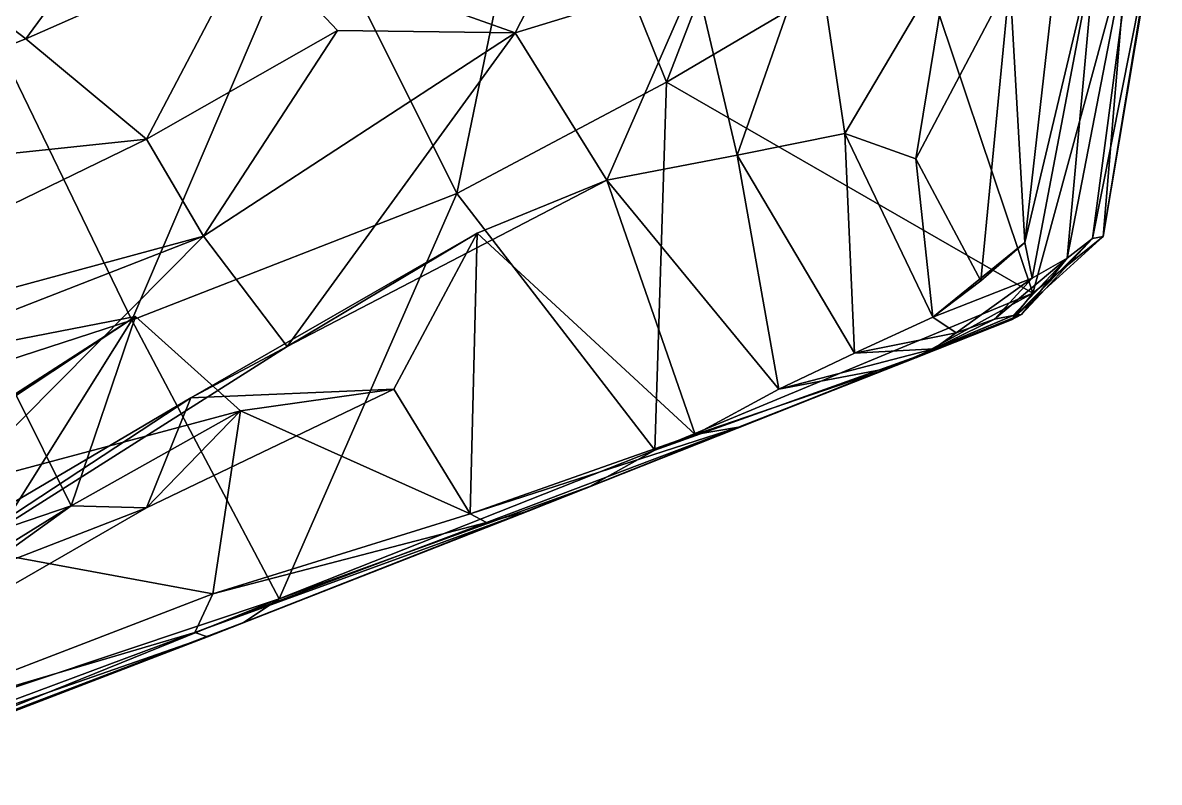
# Model space of a CAD drawing. Extents: x -4.77 to 4.77, y -2.48 to 3.3.
# Drawn here: x 4.2525 to 4.6318, y 1.6525 to 1.9061 of the extents above; entities that cross this region are included whole.
import ezdxf

# ---------------------------------------------------------------- set-up
doc = ezdxf.new("R2010")
doc.units = 0

msp = doc.modelspace()

# ---------------------------------------------------------------- linework, layer by layer
for points in [[(4.32886, 1.93404, -0.39126), (4.463, 1.99252, -0.40556), (4.41687, 1.9028, -0.37235)], [(4.32886, 1.93404, 0.39126), (4.41687, 1.9028, 0.37235), (4.463, 1.99252, 0.40556)], [(4.463, 1.99252, -0.40556), (4.47708, 1.92119, -0.42939), (4.41687, 1.9028, -0.37235)], [(4.463, 1.99252, 0.40556), (4.41687, 1.9028, 0.37235), (4.47708, 1.92119, 0.42939)], [(4.39742, 1.84911, -0.10827), (4.4262, 1.98886, -0.05395), (4.34866, 1.94683, -0.02014)], [(4.39742, 1.84911, 0.10827), (4.34866, 1.94683, 0.02014), (4.4262, 1.98886, 0.05395)], [(4.39742, 1.84911, -0.10827), (4.46742, 1.88625, -0.14648), (4.4262, 1.98886, -0.05395)], [(4.39742, 1.84911, 0.10827), (4.4262, 1.98886, 0.05395), (4.46742, 1.88625, 0.14648)], [(4.4262, 1.98886, -0.05395), (4.46742, 1.88625, -0.14648), (4.50091, 1.97309, -0.12741)], [(4.4262, 1.98886, 0.05395), (4.50091, 1.97309, 0.12741), (4.46742, 1.88625, 0.14648)], [(4.50091, 1.97309, -0.12741), (4.46742, 1.88625, -0.14648), (4.54973, 1.9348, -0.1947)], [(4.50091, 1.97309, 0.12741), (4.54973, 1.9348, 0.1947), (4.46742, 1.88625, 0.14648)], [(4.25361, 1.9008, -0.39102), (4.2249, 1.92264, -0.34088), (4.29838, 1.96195, -0.33812)], [(4.25361, 1.9008, 0.39102), (4.29838, 1.96195, 0.33812), (4.2249, 1.92264, 0.34088)], [(4.25361, 1.9008, -0.39102), (4.29838, 1.96195, -0.33812), (4.32886, 1.93404, -0.39126)], [(4.25361, 1.9008, 0.39102), (4.32886, 1.93404, 0.39126), (4.29838, 1.96195, 0.33812)], [(4.60108, 1.82755, -0.48561), (4.61063, 1.9326, -0.54673), (4.62513, 1.95162, -0.44712)], [(4.60958, 1.83407, -0.4205), (4.60108, 1.82755, -0.48561), (4.62513, 1.95162, -0.44712)], [(4.60108, 1.82755, 0.48561), (4.62513, 1.95162, 0.44712), (4.61063, 1.9326, 0.54673)], [(4.60958, 1.83407, 0.4205), (4.62513, 1.95162, 0.44712), (4.60108, 1.82755, 0.48561)], [(4.60958, 1.83407, -0.4205), (4.62513, 1.95162, -0.44712), (4.63183, 1.94623, -0.35918)], [(4.60958, 1.83407, 0.4205), (4.63183, 1.94623, 0.35918), (4.62513, 1.95162, 0.44712)], [(4.34866, 1.94683, -0.02014), (4.2395, 1.90877, 0.02703), (4.28898, 1.80682, -0.05433)], [(4.34866, 1.94683, 0.02014), (4.28898, 1.80682, 0.05433), (4.2395, 1.90877, -0.02703)], [(4.34866, 1.94683, -0.02014), (4.28898, 1.80682, -0.05433), (4.39742, 1.84911, -0.10827)], [(4.34866, 1.94683, 0.02014), (4.39742, 1.84911, 0.10827), (4.28898, 1.80682, 0.05433)], [(4.61313, 1.83472, -0.35121), (4.60958, 1.83407, -0.4205), (4.63183, 1.94623, -0.35918)], [(4.61313, 1.83472, 0.35121), (4.63183, 1.94623, 0.35918), (4.60958, 1.83407, 0.4205)], [(4.61313, 1.83472, -0.35121), (4.63183, 1.94623, -0.35918), (4.63085, 1.94225, -0.28986)], [(4.61313, 1.83472, 0.35121), (4.63085, 1.94225, 0.28986), (4.63183, 1.94623, 0.35918)], [(4.61313, 1.83472, -0.35121), (4.63085, 1.94225, -0.28986), (4.62124, 1.93213, -0.26462)], [(4.61313, 1.83472, 0.35121), (4.62124, 1.93213, 0.26462), (4.63085, 1.94225, 0.28986)], [(4.54973, 1.9348, -0.1947), (4.46742, 1.88625, -0.14648), (4.58966, 1.81586, -0.31786)], [(4.54973, 1.9348, 0.1947), (4.58966, 1.81586, 0.31786), (4.46742, 1.88625, 0.14648)], [(4.51683, 1.93619, -0.5023), (4.49096, 1.86186, -0.45487), (4.47708, 1.92119, -0.42939)], [(4.51683, 1.93619, 0.5023), (4.47708, 1.92119, 0.42939), (4.49096, 1.86186, 0.45487)], [(4.51683, 1.93619, -0.5023), (4.52686, 1.86912, -0.5256), (4.49096, 1.86186, -0.45487)], [(4.51683, 1.93619, 0.5023), (4.49096, 1.86186, 0.45487), (4.52686, 1.86912, 0.5256)], [(4.56155, 1.92795, -0.60779), (4.52686, 1.86912, -0.5256), (4.51683, 1.93619, -0.5023)], [(4.56155, 1.92795, 0.60779), (4.51683, 1.93619, 0.5023), (4.52686, 1.86912, 0.5256)], [(4.54973, 1.9348, -0.1947), (4.58966, 1.81586, -0.31786), (4.62124, 1.93213, -0.26462)], [(4.54973, 1.9348, 0.1947), (4.62124, 1.93213, 0.26462), (4.58966, 1.81586, 0.31786)], [(4.29386, 1.86725, -0.39176), (4.25361, 1.9008, -0.39102), (4.32886, 1.93404, -0.39126)], [(4.29386, 1.86725, 0.39176), (4.32886, 1.93404, 0.39126), (4.25361, 1.9008, 0.39102)], [(4.29386, 1.86725, -0.39176), (4.32886, 1.93404, -0.39126), (4.3576, 1.9035, -0.38974)], [(4.29386, 1.86725, 0.39176), (4.3576, 1.9035, 0.38974), (4.32886, 1.93404, 0.39126)], [(4.32886, 1.93404, -0.39126), (4.41687, 1.9028, -0.37235), (4.3576, 1.9035, -0.38974)], [(4.32886, 1.93404, 0.39126), (4.3576, 1.9035, 0.38974), (4.41687, 1.9028, 0.37235)], [(4.61063, 1.9326, -0.54673), (4.58702, 1.83275, -0.59401), (4.59715, 1.92301, -0.61886)], [(4.61063, 1.9326, -0.54673), (4.58943, 1.82086, -0.5561), (4.58702, 1.83275, -0.59401)], [(4.61063, 1.9326, 0.54673), (4.59715, 1.92301, 0.61886), (4.58702, 1.83275, 0.59401)], [(4.61063, 1.9326, 0.54673), (4.58702, 1.83275, 0.59401), (4.58943, 1.82086, 0.5561)], [(4.60108, 1.82755, -0.48561), (4.58943, 1.82086, -0.5561), (4.61063, 1.9326, -0.54673)], [(4.60108, 1.82755, 0.48561), (4.61063, 1.9326, 0.54673), (4.58943, 1.82086, 0.5561)], [(4.61313, 1.83472, -0.35121), (4.62124, 1.93213, -0.26462), (4.58966, 1.81586, -0.31786)], [(4.61313, 1.83472, 0.35121), (4.58966, 1.81586, 0.31786), (4.62124, 1.93213, 0.26462)], [(4.56155, 1.92795, -0.60779), (4.55064, 1.86065, -0.58117), (4.52686, 1.86912, -0.5256)], [(4.56155, 1.92795, 0.60779), (4.52686, 1.86912, 0.5256), (4.55064, 1.86065, 0.58117)], [(4.55064, 1.86065, -0.58117), (4.56155, 1.92795, -0.60779), (4.58193, 1.92024, -0.64073)], [(4.55064, 1.86065, 0.58117), (4.58193, 1.92024, 0.64073), (4.56155, 1.92795, 0.60779)], [(4.12183, 1.84911, -0.40278), (4.2249, 1.92264, -0.34088), (4.25361, 1.9008, -0.39102)], [(4.12183, 1.84911, 0.40278), (4.25361, 1.9008, 0.39102), (4.2249, 1.92264, 0.34088)], [(4.47708, 1.92119, -0.42939), (4.44748, 1.85354, -0.40605), (4.41687, 1.9028, -0.37235)], [(4.47708, 1.92119, 0.42939), (4.41687, 1.9028, 0.37235), (4.44748, 1.85354, 0.40605)], [(4.47708, 1.92119, -0.42939), (4.49096, 1.86186, -0.45487), (4.44748, 1.85354, -0.40605)], [(4.47708, 1.92119, 0.42939), (4.44748, 1.85354, 0.40605), (4.49096, 1.86186, 0.45487)], [(4.55064, 1.86065, -0.58117), (4.58193, 1.92024, -0.64073), (4.57224, 1.81993, -0.60467)], [(4.55064, 1.86065, 0.58117), (4.57224, 1.81993, 0.60467), (4.58193, 1.92024, 0.64073)], [(4.58702, 1.83275, -0.59401), (4.57224, 1.81993, -0.60467), (4.58193, 1.92024, -0.64073)], [(4.58702, 1.83275, 0.59401), (4.58193, 1.92024, 0.64073), (4.57224, 1.81993, 0.60467)], [(4.58702, 1.83275, -0.59401), (4.58193, 1.92024, -0.64073), (4.59715, 1.92301, -0.61886)], [(4.58702, 1.83275, 0.59401), (4.59715, 1.92301, 0.61886), (4.58193, 1.92024, 0.64073)], [(4.15579, 1.76345), (4.28898, 1.80682, -0.05433), (4.2395, 1.90877, 0.02703)], [(4.15579, 1.76345), (4.2395, 1.90877, -0.02703), (4.28898, 1.80682, 0.05433)], [(4.29386, 1.86725, -0.39176), (4.12183, 1.84911, -0.40278), (4.25361, 1.9008, -0.39102)], [(4.29386, 1.86725, 0.39176), (4.25361, 1.9008, 0.39102), (4.12183, 1.84911, 0.40278)], [(4.3576, 1.9035, -0.38974), (4.3129, 1.83481, -0.38412), (4.29386, 1.86725, -0.39176)], [(4.3576, 1.9035, 0.38974), (4.29386, 1.86725, 0.39176), (4.3129, 1.83481, 0.38412)], [(4.3576, 1.9035, -0.38974), (4.41687, 1.9028, -0.37235), (4.3129, 1.83481, -0.38412)], [(4.3576, 1.9035, 0.38974), (4.3129, 1.83481, 0.38412), (4.41687, 1.9028, 0.37235)], [(4.34083, 1.79806, -0.41178), (4.3129, 1.83481, -0.38412), (4.41687, 1.9028, -0.37235)], [(4.34083, 1.79806, 0.41178), (4.41687, 1.9028, 0.37235), (4.3129, 1.83481, 0.38412)], [(4.34083, 1.79806, -0.41178), (4.41687, 1.9028, -0.37235), (4.44748, 1.85354, -0.40605)], [(4.34083, 1.79806, 0.41178), (4.44748, 1.85354, 0.40605), (4.41687, 1.9028, 0.37235)], [(4.46348, 1.76343, -0.23262), (4.46742, 1.88625, -0.14648), (4.39742, 1.84911, -0.10827)], [(4.46348, 1.76343, 0.23262), (4.39742, 1.84911, 0.10827), (4.46742, 1.88625, 0.14648)], [(4.46348, 1.76343, -0.23262), (4.58966, 1.81586, -0.31786), (4.46742, 1.88625, -0.14648)], [(4.46348, 1.76343, 0.23262), (4.46742, 1.88625, 0.14648), (4.58966, 1.81586, 0.31786)], [(4.3129, 1.83481, -0.38412), (4.11943, 1.78239, -0.40485), (4.29386, 1.86725, -0.39176)], [(4.29386, 1.86725, -0.39176), (4.11943, 1.78239, -0.40485), (4.12183, 1.84911, -0.40278)], [(4.3129, 1.83481, 0.38412), (4.29386, 1.86725, 0.39176), (4.11943, 1.78239, 0.40485)], [(4.29386, 1.86725, 0.39176), (4.12183, 1.84911, 0.40278), (4.11943, 1.78239, 0.40485)], [(4.53007, 1.79576, -0.50627), (4.49096, 1.86186, -0.45487), (4.52686, 1.86912, -0.5256)], [(4.53007, 1.79576, 0.50627), (4.52686, 1.86912, 0.5256), (4.49096, 1.86186, 0.45487)], [(4.53007, 1.79576, -0.50627), (4.52686, 1.86912, -0.5256), (4.5563, 1.80782, -0.57038)], [(4.5563, 1.80782, -0.57038), (4.52686, 1.86912, -0.5256), (4.55064, 1.86065, -0.58117)], [(4.53007, 1.79576, 0.50627), (4.5563, 1.80782, 0.57038), (4.52686, 1.86912, 0.5256)], [(4.5563, 1.80782, 0.57038), (4.55064, 1.86065, 0.58117), (4.52686, 1.86912, 0.5256)], [(4.49096, 1.86186, -0.45487), (4.50483, 1.78378, -0.45145), (4.44748, 1.85354, -0.40605)], [(4.49096, 1.86186, 0.45487), (4.44748, 1.85354, 0.40605), (4.50483, 1.78378, 0.45145)], [(4.49096, 1.86186, -0.45487), (4.53007, 1.79576, -0.50627), (4.50483, 1.78378, -0.45145)], [(4.49096, 1.86186, 0.45487), (4.50483, 1.78378, 0.45145), (4.53007, 1.79576, 0.50627)], [(4.5563, 1.80782, -0.57038), (4.55064, 1.86065, -0.58117), (4.57224, 1.81993, -0.60467)], [(4.5563, 1.80782, 0.57038), (4.57224, 1.81993, 0.60467), (4.55064, 1.86065, 0.58117)], [(4.34083, 1.79806, -0.41178), (4.44748, 1.85354, -0.40605), (4.40421, 1.83588, -0.36786)], [(4.34083, 1.79806, 0.41178), (4.40421, 1.83588, 0.36786), (4.44748, 1.85354, 0.40605)], [(4.44748, 1.85354, -0.40605), (4.47694, 1.76858, -0.38975), (4.40421, 1.83588, -0.36786)], [(4.44748, 1.85354, 0.40605), (4.40421, 1.83588, 0.36786), (4.47694, 1.76858, 0.38975)], [(4.44748, 1.85354, -0.40605), (4.50483, 1.78378, -0.45145), (4.47694, 1.76858, -0.38975)], [(4.44748, 1.85354, 0.40605), (4.47694, 1.76858, 0.38975), (4.50483, 1.78378, 0.45145)], [(4.39742, 1.84911, -0.10827), (4.28898, 1.80682, -0.05433), (4.33812, 1.71377, -0.15512)], [(4.39742, 1.84911, 0.10827), (4.33812, 1.71377, 0.15512), (4.28898, 1.80682, 0.05433)], [(4.39742, 1.84911, -0.10827), (4.33812, 1.71377, -0.15512), (4.46348, 1.76343, -0.23262)], [(4.39742, 1.84911, 0.10827), (4.46348, 1.76343, 0.23262), (4.33812, 1.71377, 0.15512)], [(4.34083, 1.79806, -0.41178), (4.40421, 1.83588, -0.36786), (4.30868, 1.78089, -0.36883)], [(4.30868, 1.78089, -0.36883), (4.40421, 1.83588, -0.36786), (4.37641, 1.78372, -0.32188)], [(4.34083, 1.79806, 0.41178), (4.30868, 1.78089, 0.36883), (4.40421, 1.83588, 0.36786)], [(4.30868, 1.78089, 0.36883), (4.37641, 1.78372, 0.32188), (4.40421, 1.83588, 0.36786)], [(4.40191, 1.74212, -0.31574), (4.37641, 1.78372, -0.32188), (4.40421, 1.83588, -0.36786)], [(4.40191, 1.74212, 0.31574), (4.40421, 1.83588, 0.36786), (4.37641, 1.78372, 0.32188)], [(4.40191, 1.74212, -0.31574), (4.40421, 1.83588, -0.36786), (4.47694, 1.76858, -0.38975)], [(4.40191, 1.74212, 0.31574), (4.47694, 1.76858, 0.38975), (4.40421, 1.83588, 0.36786)], [(4.3129, 1.83481, -0.38412), (4.12191, 1.76038, -0.38484), (4.11943, 1.78239, -0.40485)], [(4.3129, 1.83481, 0.38412), (4.11943, 1.78239, 0.40485), (4.12191, 1.76038, 0.38484)], [(4.3129, 1.83481, -0.38412), (4.16713, 1.68783, -0.41894), (4.12191, 1.76038, -0.38484)], [(4.3129, 1.83481, 0.38412), (4.12191, 1.76038, 0.38484), (4.16713, 1.68783, 0.41894)], [(4.3129, 1.83481, -0.38412), (4.34083, 1.79806, -0.41178), (4.16713, 1.68783, -0.41894)], [(4.3129, 1.83481, 0.38412), (4.16713, 1.68783, 0.41894), (4.34083, 1.79806, 0.41178)], [(4.58702, 1.83275, -0.59401), (4.5563, 1.80782, -0.57038), (4.57224, 1.81993, -0.60467)], [(4.58702, 1.83275, -0.59401), (4.58943, 1.82086, -0.5561), (4.5563, 1.80782, -0.57038)], [(4.58702, 1.83275, 0.59401), (4.57224, 1.81993, 0.60467), (4.5563, 1.80782, 0.57038)], [(4.58702, 1.83275, 0.59401), (4.5563, 1.80782, 0.57038), (4.58943, 1.82086, 0.5561)], [(4.58248, 1.80692, -0.36343), (4.61313, 1.83472, -0.35121), (4.58966, 1.81586, -0.31786)], [(4.60958, 1.83407, -0.4205), (4.61313, 1.83472, -0.35121), (4.58248, 1.80692, -0.36343)], [(4.58248, 1.80692, 0.36343), (4.58966, 1.81586, 0.31786), (4.61313, 1.83472, 0.35121)], [(4.60958, 1.83407, 0.4205), (4.58248, 1.80692, 0.36343), (4.61313, 1.83472, 0.35121)], [(4.60958, 1.83407, -0.4205), (4.58248, 1.80692, -0.36343), (4.58587, 1.80864, -0.42059)], [(4.60958, 1.83407, 0.4205), (4.58587, 1.80864, 0.42059), (4.58248, 1.80692, 0.36343)], [(4.60108, 1.82755, -0.48561), (4.60958, 1.83407, -0.4205), (4.58587, 1.80864, -0.42059)], [(4.60108, 1.82755, 0.48561), (4.58587, 1.80864, 0.42059), (4.60958, 1.83407, 0.4205)], [(4.57684, 1.80711, -0.54096), (4.60108, 1.82755, -0.48561), (4.58303, 1.80831, -0.48459)], [(4.57684, 1.80711, -0.54096), (4.58943, 1.82086, -0.5561), (4.60108, 1.82755, -0.48561)], [(4.57684, 1.80711, 0.54096), (4.58303, 1.80831, 0.48459), (4.60108, 1.82755, 0.48561)], [(4.57684, 1.80711, 0.54096), (4.60108, 1.82755, 0.48561), (4.58943, 1.82086, 0.5561)], [(4.60108, 1.82755, -0.48561), (4.58587, 1.80864, -0.42059), (4.58303, 1.80831, -0.48459)], [(4.60108, 1.82755, 0.48561), (4.58303, 1.80831, 0.48459), (4.58587, 1.80864, 0.42059)], [(4.564, 1.8026, -0.54676), (4.5563, 1.80782, -0.57038), (4.58943, 1.82086, -0.5561)], [(4.564, 1.8026, 0.54676), (4.58943, 1.82086, 0.5561), (4.5563, 1.80782, 0.57038)], [(4.564, 1.8026, -0.54676), (4.58943, 1.82086, -0.5561), (4.57684, 1.80711, -0.54096)], [(4.564, 1.8026, 0.54676), (4.57684, 1.80711, 0.54096), (4.58943, 1.82086, 0.5561)], [(4.5522, 1.79512, -0.33262), (4.58966, 1.81586, -0.31786), (4.46348, 1.76343, -0.23262)], [(4.5522, 1.79512, 0.33262), (4.46348, 1.76343, 0.23262), (4.58966, 1.81586, 0.31786)], [(4.58248, 1.80692, -0.36343), (4.58966, 1.81586, -0.31786), (4.5522, 1.79512, -0.33262)], [(4.58248, 1.80692, 0.36343), (4.5522, 1.79512, 0.33262), (4.58966, 1.81586, 0.31786)], [(4.20201, 1.66826, -0.0798), (4.28898, 1.80682, -0.05433), (4.15579, 1.76345)], [(4.20201, 1.66826, 0.0798), (4.15579, 1.76345), (4.28898, 1.80682, 0.05433)], [(4.17633, 1.78591, -0.20871), (4.25008, 1.78215, -0.28017), (4.29019, 1.80806, -0.27313)], [(4.18625, 1.73939, -0.20122), (4.17633, 1.78591, -0.20871), (4.29019, 1.80806, -0.27313)], [(4.17633, 1.78591, 0.20871), (4.29019, 1.80806, 0.27313), (4.25008, 1.78215, 0.28017)], [(4.18625, 1.73939, 0.20122), (4.29019, 1.80806, 0.27313), (4.17633, 1.78591, 0.20871)], [(4.18625, 1.73939, -0.20122), (4.29019, 1.80806, -0.27313), (4.32519, 1.77654, -0.27733)], [(4.18625, 1.73939, 0.20122), (4.32519, 1.77654, 0.27733), (4.29019, 1.80806, 0.27313)], [(4.20201, 1.66826, -0.0798), (4.33812, 1.71377, -0.15512), (4.28898, 1.80682, -0.05433)], [(4.20201, 1.66826, 0.0798), (4.28898, 1.80682, 0.05433), (4.33812, 1.71377, 0.15512)], [(4.26874, 1.74482, -0.29056), (4.29019, 1.80806, -0.27313), (4.25008, 1.78215, -0.28017)], [(4.26874, 1.74482, 0.29056), (4.25008, 1.78215, 0.28017), (4.29019, 1.80806, 0.27313)], [(4.26874, 1.74482, -0.29056), (4.32519, 1.77654, -0.27733), (4.29019, 1.80806, -0.27313)], [(4.26874, 1.74482, 0.29056), (4.29019, 1.80806, 0.27313), (4.32519, 1.77654, 0.27733)], [(4.53007, 1.79576, -0.50627), (4.5563, 1.80782, -0.57038), (4.564, 1.8026, -0.54676)], [(4.53007, 1.79576, 0.50627), (4.564, 1.8026, 0.54676), (4.5563, 1.80782, 0.57038)], [(4.54166, 1.79082, -0.42423), (4.58303, 1.80831, -0.48459), (4.58587, 1.80864, -0.42059)], [(4.55084, 1.7943, -0.37913), (4.54166, 1.79082, -0.42423), (4.58587, 1.80864, -0.42059)], [(4.54166, 1.79082, 0.42423), (4.58587, 1.80864, 0.42059), (4.58303, 1.80831, 0.48459)], [(4.55084, 1.7943, 0.37913), (4.58587, 1.80864, 0.42059), (4.54166, 1.79082, 0.42423)], [(4.54166, 1.79082, -0.42423), (4.55661, 1.79728, -0.49107), (4.58303, 1.80831, -0.48459)], [(4.54166, 1.79082, 0.42423), (4.58303, 1.80831, 0.48459), (4.55661, 1.79728, 0.49107)], [(4.55084, 1.7943, -0.37913), (4.58587, 1.80864, -0.42059), (4.58248, 1.80692, -0.36343)], [(4.55084, 1.7943, 0.37913), (4.58248, 1.80692, 0.36343), (4.58587, 1.80864, 0.42059)], [(4.55084, 1.7943, -0.37913), (4.58248, 1.80692, -0.36343), (4.5522, 1.79512, -0.33262)], [(4.55084, 1.7943, 0.37913), (4.5522, 1.79512, 0.33262), (4.58248, 1.80692, 0.36343)], [(4.57684, 1.80711, -0.54096), (4.58303, 1.80831, -0.48459), (4.55661, 1.79728, -0.49107)], [(4.57684, 1.80711, 0.54096), (4.55661, 1.79728, 0.49107), (4.58303, 1.80831, 0.48459)], [(4.57684, 1.80711, -0.54096), (4.55661, 1.79728, -0.49107), (4.564, 1.8026, -0.54676)], [(4.57684, 1.80711, 0.54096), (4.564, 1.8026, 0.54676), (4.55661, 1.79728, 0.49107)], [(4.53007, 1.79576, -0.50627), (4.564, 1.8026, -0.54676), (4.55661, 1.79728, -0.49107)], [(4.53007, 1.79576, 0.50627), (4.55661, 1.79728, 0.49107), (4.564, 1.8026, 0.54676)], [(4.16713, 1.68783, -0.41894), (4.34083, 1.79806, -0.41178), (4.30868, 1.78089, -0.36883)], [(4.16713, 1.68783, 0.41894), (4.30868, 1.78089, 0.36883), (4.34083, 1.79806, 0.41178)], [(4.5522, 1.79512, -0.33262), (4.46348, 1.76343, -0.23262), (4.44184, 1.75125, -0.25816)], [(4.51634, 1.7807, -0.345), (4.5522, 1.79512, -0.33262), (4.44184, 1.75125, -0.25816)], [(4.5522, 1.79512, 0.33262), (4.44184, 1.75125, 0.25816), (4.46348, 1.76343, 0.23262)], [(4.51634, 1.7807, 0.345), (4.44184, 1.75125, 0.25816), (4.5522, 1.79512, 0.33262)], [(4.55084, 1.7943, -0.37913), (4.49139, 1.77105, -0.3666), (4.54166, 1.79082, -0.42423)], [(4.55084, 1.7943, -0.37913), (4.51634, 1.7807, -0.345), (4.49139, 1.77105, -0.3666)], [(4.55084, 1.7943, 0.37913), (4.54166, 1.79082, 0.42423), (4.49139, 1.77105, 0.3666)], [(4.55084, 1.7943, 0.37913), (4.49139, 1.77105, 0.3666), (4.51634, 1.7807, 0.345)], [(4.50483, 1.78378, -0.45145), (4.55661, 1.79728, -0.49107), (4.54166, 1.79082, -0.42423)], [(4.50483, 1.78378, -0.45145), (4.53007, 1.79576, -0.50627), (4.55661, 1.79728, -0.49107)], [(4.50483, 1.78378, 0.45145), (4.54166, 1.79082, 0.42423), (4.55661, 1.79728, 0.49107)], [(4.50483, 1.78378, 0.45145), (4.55661, 1.79728, 0.49107), (4.53007, 1.79576, 0.50627)], [(4.55084, 1.7943, -0.37913), (4.5522, 1.79512, -0.33262), (4.51634, 1.7807, -0.345)], [(4.55084, 1.7943, 0.37913), (4.51634, 1.7807, 0.345), (4.5522, 1.79512, 0.33262)], [(4.47694, 1.76858, -0.38975), (4.54166, 1.79082, -0.42423), (4.49139, 1.77105, -0.3666)], [(4.47694, 1.76858, -0.38975), (4.50483, 1.78378, -0.45145), (4.54166, 1.79082, -0.42423)], [(4.47694, 1.76858, 0.38975), (4.49139, 1.77105, 0.3666), (4.54166, 1.79082, 0.42423)], [(4.47694, 1.76858, 0.38975), (4.54166, 1.79082, 0.42423), (4.50483, 1.78378, 0.45145)], [(4.32519, 1.77654, -0.27733), (4.29388, 1.74412, -0.3308), (4.37641, 1.78372, -0.32188)], [(4.30868, 1.78089, -0.36883), (4.37641, 1.78372, -0.32188), (4.29388, 1.74412, -0.3308)], [(4.32519, 1.77654, 0.27733), (4.37641, 1.78372, 0.32188), (4.29388, 1.74412, 0.3308)], [(4.30868, 1.78089, 0.36883), (4.29388, 1.74412, 0.3308), (4.37641, 1.78372, 0.32188)], [(4.32519, 1.77654, -0.27733), (4.37641, 1.78372, -0.32188), (4.40191, 1.74212, -0.31574)], [(4.32519, 1.77654, 0.27733), (4.40191, 1.74212, 0.31574), (4.37641, 1.78372, 0.32188)], [(4.12895, 1.69712, -0.28296), (4.26874, 1.74482, -0.29056), (4.25008, 1.78215, -0.28017)], [(4.12895, 1.69712, 0.28296), (4.25008, 1.78215, 0.28017), (4.26874, 1.74482, 0.29056)], [(4.29388, 1.74412, -0.3308), (4.15499, 1.6902, -0.37343), (4.30868, 1.78089, -0.36883)], [(4.16713, 1.68783, -0.41894), (4.30868, 1.78089, -0.36883), (4.15499, 1.6902, -0.37343)], [(4.29388, 1.74412, 0.3308), (4.30868, 1.78089, 0.36883), (4.15499, 1.6902, 0.37343)], [(4.16713, 1.68783, 0.41894), (4.15499, 1.6902, 0.37343), (4.30868, 1.78089, 0.36883)], [(4.51634, 1.7807, -0.345), (4.44184, 1.75125, -0.25816), (4.42122, 1.74301, -0.27916)], [(4.49139, 1.77105, -0.3666), (4.51634, 1.7807, -0.345), (4.42122, 1.74301, -0.27916)], [(4.51634, 1.7807, 0.345), (4.42122, 1.74301, 0.27916), (4.44184, 1.75125, 0.25816)], [(4.49139, 1.77105, 0.3666), (4.42122, 1.74301, 0.27916), (4.51634, 1.7807, 0.345)], [(4.31595, 1.71538, -0.25973), (4.18625, 1.73939, -0.20122), (4.32519, 1.77654, -0.27733)], [(4.31595, 1.71538, 0.25973), (4.32519, 1.77654, 0.27733), (4.18625, 1.73939, 0.20122)], [(4.32519, 1.77654, -0.27733), (4.26874, 1.74482, -0.29056), (4.29388, 1.74412, -0.3308)], [(4.32519, 1.77654, 0.27733), (4.29388, 1.74412, 0.3308), (4.26874, 1.74482, 0.29056)], [(4.32519, 1.77654, -0.27733), (4.40191, 1.74212, -0.31574), (4.31595, 1.71538, -0.25973)], [(4.32519, 1.77654, 0.27733), (4.31595, 1.71538, 0.25973), (4.40191, 1.74212, 0.31574)], [(4.40191, 1.74212, -0.31574), (4.49139, 1.77105, -0.3666), (4.40735, 1.73927, -0.29995)], [(4.40191, 1.74212, -0.31574), (4.47694, 1.76858, -0.38975), (4.49139, 1.77105, -0.3666)], [(4.40191, 1.74212, 0.31574), (4.40735, 1.73927, 0.29995), (4.49139, 1.77105, 0.3666)], [(4.40191, 1.74212, 0.31574), (4.49139, 1.77105, 0.3666), (4.47694, 1.76858, 0.38975)], [(4.49139, 1.77105, -0.3666), (4.42122, 1.74301, -0.27916), (4.40735, 1.73927, -0.29995)], [(4.49139, 1.77105, 0.3666), (4.40735, 1.73927, 0.29995), (4.42122, 1.74301, 0.27916)], [(4.33812, 1.71377, -0.15512), (4.44184, 1.75125, -0.25816), (4.46348, 1.76343, -0.23262)], [(4.33812, 1.71377, 0.15512), (4.46348, 1.76343, 0.23262), (4.44184, 1.75125, 0.25816)], [(4.32624, 1.70584, -0.18655), (4.42122, 1.74301, -0.27916), (4.44184, 1.75125, -0.25816)], [(4.33812, 1.71377, -0.15512), (4.32624, 1.70584, -0.18655), (4.44184, 1.75125, -0.25816)], [(4.32624, 1.70584, 0.18655), (4.44184, 1.75125, 0.25816), (4.42122, 1.74301, 0.27916)], [(4.33812, 1.71377, 0.15512), (4.44184, 1.75125, 0.25816), (4.32624, 1.70584, 0.18655)], [(4.12895, 1.69712, -0.28296), (4.14939, 1.67091, -0.29859), (4.26874, 1.74482, -0.29056)], [(4.12895, 1.69712, 0.28296), (4.26874, 1.74482, 0.29056), (4.14939, 1.67091, 0.29859)], [(4.1637, 1.66912, -0.33058), (4.26874, 1.74482, -0.29056), (4.14939, 1.67091, -0.29859)], [(4.1637, 1.66912, 0.33058), (4.14939, 1.67091, 0.29859), (4.26874, 1.74482, 0.29056)], [(4.1637, 1.66912, -0.33058), (4.29388, 1.74412, -0.3308), (4.26874, 1.74482, -0.29056)], [(4.1637, 1.66912, 0.33058), (4.26874, 1.74482, 0.29056), (4.29388, 1.74412, 0.3308)], [(4.29388, 1.74412, -0.3308), (4.1637, 1.66912, -0.33058), (4.15499, 1.6902, -0.37343)], [(4.29388, 1.74412, 0.3308), (4.15499, 1.6902, 0.37343), (4.1637, 1.66912, 0.33058)], [(4.42122, 1.74301, -0.27916), (4.30996, 1.70255, -0.23685), (4.40735, 1.73927, -0.29995)], [(4.42122, 1.74301, -0.27916), (4.31418, 1.70102, -0.21209), (4.30996, 1.70255, -0.23685)], [(4.42122, 1.74301, 0.27916), (4.40735, 1.73927, 0.29995), (4.30996, 1.70255, 0.23685)], [(4.42122, 1.74301, 0.27916), (4.30996, 1.70255, 0.23685), (4.31418, 1.70102, 0.21209)], [(4.32624, 1.70584, -0.18655), (4.31418, 1.70102, -0.21209), (4.42122, 1.74301, -0.27916)], [(4.32624, 1.70584, 0.18655), (4.42122, 1.74301, 0.27916), (4.31418, 1.70102, 0.21209)], [(4.40735, 1.73927, -0.29995), (4.31595, 1.71538, -0.25973), (4.40191, 1.74212, -0.31574)], [(4.40735, 1.73927, 0.29995), (4.40191, 1.74212, 0.31574), (4.31595, 1.71538, 0.25973)], [(4.31595, 1.71538, -0.25973), (4.19163, 1.66752, -0.19862), (4.18625, 1.73939, -0.20122)], [(4.31595, 1.71538, 0.25973), (4.18625, 1.73939, 0.20122), (4.19163, 1.66752, 0.19862)], [(4.40735, 1.73927, -0.29995), (4.30996, 1.70255, -0.23685), (4.31595, 1.71538, -0.25973)], [(4.40735, 1.73927, 0.29995), (4.31595, 1.71538, 0.25973), (4.30996, 1.70255, 0.23685)], [(4.19163, 1.66752, -0.19862), (4.31595, 1.71538, -0.25973), (4.30996, 1.70255, -0.23685)], [(4.19163, 1.66752, 0.19862), (4.30996, 1.70255, 0.23685), (4.31595, 1.71538, 0.25973)], [(4.33812, 1.71377, -0.15512), (4.19684, 1.65648, -0.11872), (4.32624, 1.70584, -0.18655)], [(4.33812, 1.71377, -0.15512), (4.20201, 1.66826, -0.0798), (4.19684, 1.65648, -0.11872)], [(4.33812, 1.71377, 0.15512), (4.32624, 1.70584, 0.18655), (4.19684, 1.65648, 0.11872)], [(4.33812, 1.71377, 0.15512), (4.19684, 1.65648, 0.11872), (4.20201, 1.66826, 0.0798)], [(4.32624, 1.70584, -0.18655), (4.18799, 1.65247, -0.15083), (4.31418, 1.70102, -0.21209)], [(4.32624, 1.70584, -0.18655), (4.19684, 1.65648, -0.11872), (4.18799, 1.65247, -0.15083)], [(4.32624, 1.70584, 0.18655), (4.31418, 1.70102, 0.21209), (4.18799, 1.65247, 0.15083)], [(4.32624, 1.70584, 0.18655), (4.18799, 1.65247, 0.15083), (4.19684, 1.65648, 0.11872)], [(4.19163, 1.66752, -0.19862), (4.30996, 1.70255, -0.23685), (4.18718, 1.65669, -0.18451)], [(4.31418, 1.70102, -0.21209), (4.18718, 1.65669, -0.18451), (4.30996, 1.70255, -0.23685)], [(4.19163, 1.66752, 0.19862), (4.18718, 1.65669, 0.18451), (4.30996, 1.70255, 0.23685)], [(4.31418, 1.70102, 0.21209), (4.30996, 1.70255, 0.23685), (4.18718, 1.65669, 0.18451)], [(4.31418, 1.70102, -0.21209), (4.18799, 1.65247, -0.15083), (4.18718, 1.65669, -0.18451)], [(4.31418, 1.70102, 0.21209), (4.18718, 1.65669, 0.18451), (4.18799, 1.65247, 0.15083)]]:
    msp.add_3dface(points)

doc.saveas('drawing.dxf')
